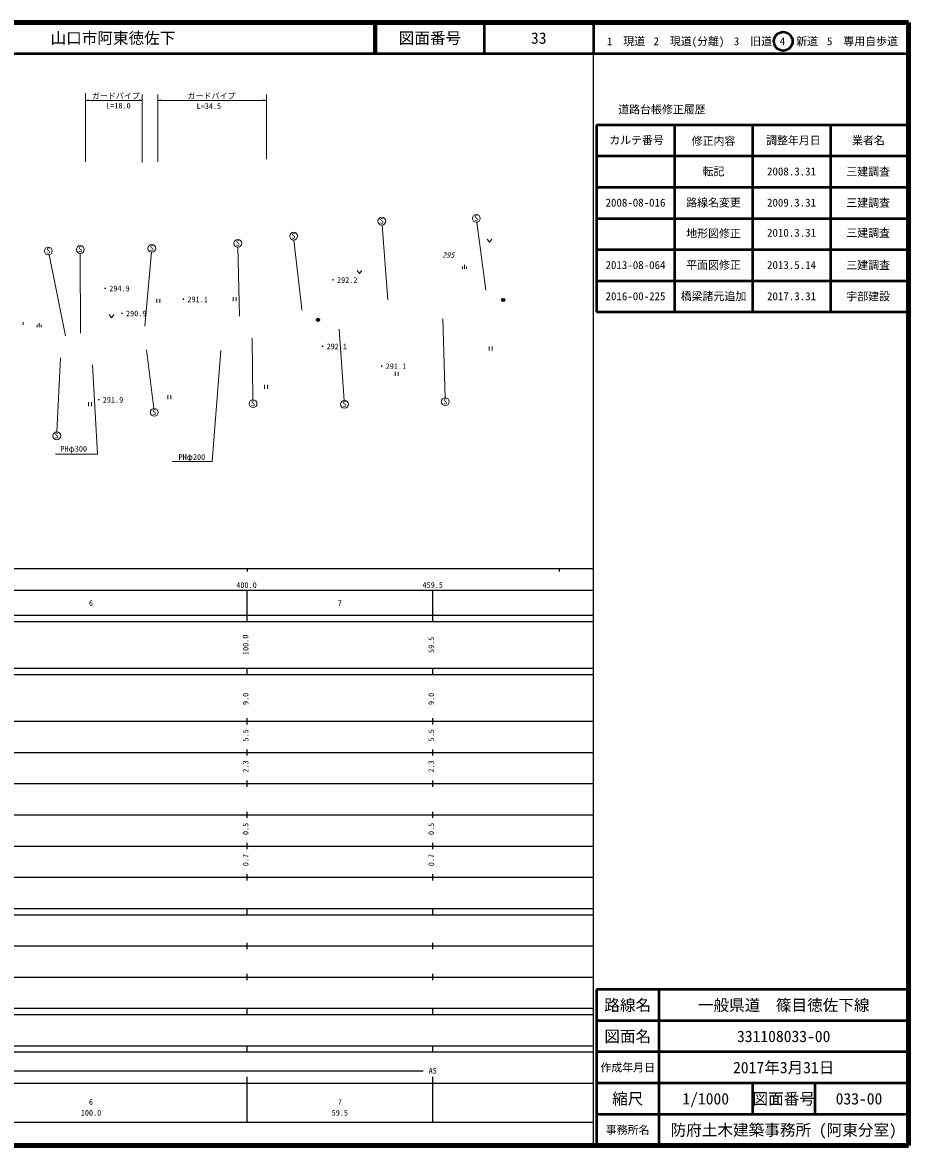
# Model space of a CAD drawing. Units: millimetres, scale not verified. Extents: x 40000 to 680000, y 20000 to 380000.
# Drawn here: x 396032 to 680000, y 20000 to 380000 of the extents above; entities that cross this region are included whole.
import ezdxf
from ezdxf.enums import TextEntityAlignment as Align

# ---------------------------------------------------------------- set-up
doc = ezdxf.new("R2010")
doc.units = ezdxf.units.MM
doc.header["$LTSCALE"] = 1000
doc.header["$PDMODE"] = 32
doc.header["$PDSIZE"] = 500
for name, color, linetype, lineweight in [('M-BGD', 7, 'Continuous', 13), ('M-BMK-SRVR', 3, 'Continuous', 25), ('M-STR-HTXT', 7, 'Continuous', 13), ('M-TTL', 2, 'Continuous', 140), ('M-TTL-BAND', 7, 'Continuous', 25), ('M-TTL-FRAM', 2, 'Continuous', 50), ('M-TTL-LINE', 7, 'Continuous', 50)]:
    doc.layers.add(name, color=color, linetype=linetype, lineweight=lineweight)
doc.layers.add('M-TTL-TXT', color=7, linetype='Continuous')
doc.styles.add('ＭＳ ゴシック', font='')
doc.styles.get('ＭＳ ゴシック').set_extended_font_data('MS Gothic')

msp = doc.modelspace()

# ---------------------------------------------------------------- linework, layer by layer
at = {"layer": 'M-BGD'}
for p, q in [((513131, 291073), (511268, 315075)), ((544548, 294185), (541609, 315963)), ((485489, 289083), (483042, 310260)), ((544975, 310564), (545710, 309584)), ((545710, 309584), (546445, 310564)), ((435206, 282626), (437349, 306340)), ((465579, 285889), (465052, 307958)), ((409776, 279560), (404553, 305537)), ((414653, 280424), (414534, 305955)), ((503285, 300476), (504020, 299496)), ((504020, 299496), (504755, 300476)), ((537096, 301054), (537096, 301804)), ((537721, 301054), (537721, 302304)), ((538346, 301054), (538346, 301804)), ((463548, 291945), (463548, 290645)), ((464523, 290645), (464523, 291945)), ((439110, 291412), (439110, 290112)), ((440085, 290112), (440085, 291412)), ((485589, 287785), (485489, 289083)), ((423814, 286344), (424549, 285364)), ((424549, 285364), (425284, 286344)), ((530712, 285007), (531458, 259688)), ((396299, 283128), (396299, 283878)), ((400793, 282372), (400793, 283122)), ((401418, 282372), (401418, 283622)), ((402043, 282372), (402043, 283122)), ((497544, 281683), (499119, 258855)), ((469685, 278784), (469894, 259046)), ((435805, 275078), (438090, 256260)), ((545634, 276145), (545634, 274845)), ((546609, 274845), (546609, 276145)), ((408226, 272468), (407075, 248745)), ((515510, 268059), (515510, 266759)), ((516485, 266759), (516485, 268059)), ((473592, 263817), (473592, 262517)), ((474567, 262517), (474567, 263817)), ((442642, 260506), (442642, 259206)), ((443617, 259206), (443617, 260506)), ((417227, 258284), (417227, 256984)), ((418202, 256984), (418202, 258284))]:
    msp.add_line(p, q, dxfattribs=at)
for centre in [(511200, 316323), (541468, 317205), (465053, 309208), (482925, 311504), (404329, 306766), (414559, 307204), (437497, 307581), (531525, 258440), (438266, 255023), (469938, 257796), (499233, 257610), (407026, 247496)]:
    msp.add_circle(centre, 1250, dxfattribs=at)
at = {"layer": 'M-BMK-SRVR'}
for centre in [(550085, 291061), (490763, 284672)]:
    msp.add_circle(centre, 500, dxfattribs=at)
for p in [(550085, 291061), (490763, 284672)]:
    msp.add_point(p, dxfattribs=at)
at = {"layer": 'M-STR-HTXT'}
for p, q in [((416229, 335350), (416229, 357356)), ((434424, 335116), (434424, 356956)), ((439423, 335350), (439423, 356956)), ((474213, 336183), (474213, 356956)), ((416229, 354955), (417229, 355205)), ((416229, 354955), (434424, 354955)), ((434424, 354955), (433424, 355205)), ((439423, 354955), (440423, 355205)), ((439423, 354955), (474213, 354955)), ((474213, 354955), (473213, 355205)), ((459596, 274881), (456798, 239217)), ((418528, 270295), (420037, 241631)), ((420037, 241631), (406596, 241641)), ((456798, 239217), (443978, 239265))]:
    msp.add_line(p, q, dxfattribs=at)
at = {"layer": 'M-TTL'}
for p, q in [((680000, 380000), (40000, 380000)), ((680000, 20000), (680000, 380000)), ((40000, 20000), (680000, 20000))]:
    msp.add_line(p, q, dxfattribs=at)
at = {"layer": 'M-TTL-BAND'}
for p, q in [((579000, 20000), (579000, 370000)), ((40000, 205000), (579000, 205000)), ((468000, 205000), (468000, 204000)), ((568000, 205000), (568000, 204000)), ((68000, 198000), (579000, 198000)), ((468000, 188000), (468000, 198000)), ((527500, 188000), (527500, 198000)), ((40000, 190000), (579000, 190000)), ((40000, 188000), (579000, 188000)), ((40000, 173000), (579000, 173000)), ((468000, 171000), (468000, 173000)), ((527500, 171000), (527500, 173000)), ((40000, 171000), (579000, 171000)), ((40000, 156000), (579000, 156000)), ((468000, 155000), (468000, 157000)), ((527500, 155000), (527500, 157000)), ((46000, 146000), (579000, 146000)), ((468000, 145000), (468000, 147000)), ((527500, 145000), (527500, 147000)), ((468000, 135000), (468000, 137000)), ((527500, 135000), (527500, 137000)), ((52000, 136000), (579000, 136000)), ((46000, 126000), (579000, 126000)), ((468000, 125000), (468000, 127000)), ((527500, 125000), (527500, 127000)), ((52000, 116000), (579000, 116000)), ((468000, 115000), (468000, 117000)), ((527500, 115000), (527500, 117000)), ((46000, 106000), (579000, 106000)), ((468000, 105000), (468000, 107000)), ((527500, 105000), (527500, 107000)), ((40000, 96000), (579000, 96000)), ((40000, 94000), (579000, 94000)), ((468000, 94000), (468000, 96000)), ((527500, 94000), (527500, 96000)), ((49000, 84000), (579000, 84000)), ((468000, 83000), (468000, 85000)), ((527500, 83000), (527500, 85000)), ((40000, 74000), (579000, 74000)), ((468000, 73000), (468000, 75000)), ((527500, 73000), (527500, 75000)), ((40000, 64000), (579000, 64000)), ((40000, 62000), (579000, 62000)), ((468000, 62000), (468000, 64000)), ((527500, 62000), (527500, 64000)), ((40000, 52000), (579000, 52000)), ((468000, 50000), (468000, 52000)), ((527500, 50000), (527500, 52000)), ((40000, 50000), (579000, 50000)), ((71000, 44000), (524500, 44000)), ((40000, 40000), (579000, 40000)), ((468000, 27500), (468000, 42000)), ((527500, 27500), (527500, 42000)), ((68000, 27500), (579000, 27500))]:
    msp.add_line(p, q, dxfattribs=at)
at = {"layer": 'M-TTL-FRAM'}
for p, q in [((580000, 347197), (580000, 287197)), ((580000, 347197), (680000, 347197)), ((580000, 287197), (680000, 287197)), ((680000, 70000), (580000, 70000)), ((580000, 70000), (580000, 20000))]:
    msp.add_line(p, q, dxfattribs=at)
at = {"layer": 'M-TTL-LINE'}
for p, q in [((508747, 380000), (508747, 370000)), ((509247, 380000), (509247, 370000)), ((543997, 380000), (543997, 370000)), ((579000, 380000), (579000, 370000)), ((40000, 370000), (680000, 370000)), ((605000, 347197), (605000, 287197)), ((630000, 347197), (630000, 287197)), ((655000, 347197), (655000, 287197)), ((580000, 337197), (680000, 337197)), ((580000, 327197), (680000, 327197)), ((580000, 317197), (680000, 317197)), ((580000, 307197), (680000, 307197)), ((580000, 297197), (680000, 297197)), ((600000, 70000), (600000, 20000)), ((680000, 60000), (580000, 60000)), ((680000, 50000), (580000, 50000)), ((680000, 40000), (580000, 40000)), ((630000, 40000), (630000, 30000)), ((650000, 40000), (650000, 30000)), ((680000, 30000), (580000, 30000))]:
    msp.add_line(p, q, dxfattribs=at)
msp.add_circle((639841, 373958), 3000, dxfattribs=at)

# ---------------------------------------------------------------- texts
at = {"layer": 'M-BGD', "style": 'ＭＳ ゴシック'}
for s, p in [('S', (510521, 314949)), ('S', (540789, 315831)), ('S', (464375, 307834)), ('S', (482246, 310131)), ('S', (403651, 305393)), ('S', (413881, 305831)), ('S', (436819, 306207)), ('・294.9', (421274, 293254)), ('・292.2', (494272, 295979)), ('・291.1', (446338, 289784)), ('・290.9', (426660, 285252)), ('・292.1', (490928, 274688)), ('・291.1', (509876, 268329)), ('・291.9', (419198, 257563)), ('S', (530847, 257067)), ('S', (437588, 253649)), ('S', (469259, 256423)), ('S', (498555, 256237)), ('S', (406347, 246122))]:
    msp.add_text(s, height=1833, dxfattribs=at).set_placement(p, align=Align.BOTTOM_LEFT)
at = {"layer": 'M-BGD', "style": 'ＭＳ ゴシック', "oblique": 15}
msp.add_text('295', height=1833, dxfattribs=at).set_placement((530505, 304008), align=Align.BOTTOM_LEFT)
at = {"layer": 'M-STR-HTXT', "style": 'ＭＳ ゴシック'}
for s, p in [('ガードパイプ', (418247, 354955)), ('ガードパイプ', (448905, 354955)), ('L=18.0', (422864, 351871)), ('L=34.5', (451838, 351738)), ('PHφ300', (408187, 241853)), ('PHφ200', (446054, 239237))]:
    msp.add_text(s, height=1833, dxfattribs=at).set_placement(p, align=Align.BOTTOM_LEFT)
at = {"layer": 'M-TTL-BAND', "style": 'ＭＳ ゴシック'}
for s, p in [('400.0', (467844, 198195)), ('459.5', (527500, 198195)), ('6', (418000, 192405)), ('7', (497750, 192405)), ('AS', (527500, 42500)), ('6', (418000, 32523)), ('7', (497750, 32523)), ('100.0', (418000, 29033)), ('59.5', (497750, 29033))]:
    msp.add_text(s, height=1833, dxfattribs=at).set_placement(p, align=Align.BOTTOM_CENTER)
for s, p in [('100.0', (469000, 180500)), ('59.5', (528500, 180500)), ('9.0', (469000, 163174)), ('9.0', (528500, 163174)), ('5.5', (469000, 151500)), ('5.5', (528500, 151500)), ('2.3', (469000, 141500)), ('2.3', (528500, 141500)), ('0.5', (469000, 121500)), ('0.5', (528500, 121500)), ('0.7', (469000, 111500)), ('0.7', (528500, 111500))]:
    msp.add_text(s, height=1833, rotation=90, dxfattribs=at).set_placement(p, align=Align.BOTTOM_CENTER)
at = {"layer": 'M-TTL-TXT', "style": 'ＭＳ ゴシック'}
msp.add_text('山口市阿東徳佐下', height=3666, dxfattribs=at).set_placement((405024, 375000), align=Align.MIDDLE_LEFT)
for s, height, p in [('図面番号', 3666, (526622, 375000)), ('33', 3666, (561497, 375000)), ('1\u3000現道', 2566, (589448, 373958)), ('2\u3000現道(分離)', 2566, (609619, 373958)), ('3\u3000旧道', 2566, (630121, 373958)), ('4\u3000新道', 2566, (644824, 373958)), ('5\u3000専用自歩道', 2566, (665228, 373958)), ('道路台帳修正履歴', 2566, (600968, 352113)), ('カルテ番号', 2566, (592839, 342277)), ('修正内容', 2566, (617509, 342023)), ('調整年月日', 2566, (643089, 342197)), ('業者名', 2566, (667134, 342197)), ('転記', 2566, (617500, 332245)), ('2008.3.31', 2566, (642500, 332245)), ('三建調査', 2566, (667077, 332189)), ('2008-08-016', 2566, (592500, 322245)), ('路線名変更', 2566, (617500, 322245)), ('2009.3.31', 2566, (642500, 322245)), ('三建調査', 2566, (667077, 322189)), ('地形図修正', 2566, (617500, 312367)), ('2010.3.31', 2566, (642500, 312600)), ('三建調査', 2566, (667077, 312543)), ('2013-08-064', 2566, (592500, 302245)), ('平面図修正', 2566, (617500, 302245)), ('2013.5.14', 2566, (642500, 302245)), ('三建調査', 2566, (667077, 302189)), ('2016-00-225', 2566, (592500, 292245)), ('橋梁諸元追加', 2566, (617500, 292245)), ('2017.3.31', 2566, (642500, 292245)), ('宇部建設', 2566, (667077, 292189)), ('路線名', 3666, (590000, 65000)), ('路線名', 3666, (590000, 65000)), ('一般県道\u3000篠目徳佐下線', 3666, (640000, 65000)), ('図面名', 3666, (590000, 55000)), ('図面名', 3666, (590000, 55000)), ('331108033-00', 3666, (640000, 55000)), ('2017年3月31日', 3666, (640000, 45000)), ('作成年月日', 2566, (590000, 45000)), ('作成年月日', 2566, (590000, 45000)), ('縮尺', 3666, (590000, 35000)), ('縮尺', 3666, (590000, 35000)), ('1/1000', 3666, (615000, 35000)), ('図面番号', 3666, (640000, 35000)), ('図面番号', 3666, (640000, 35000)), ('033-00', 3666, (664125, 35000)), ('事務所名', 2566, (590000, 25000)), ('事務所名', 2566, (590000, 25000)), ('防府土木建築事務所 (阿東分室)', 3666, (640000, 25000))]:
    msp.add_text(s, height=height, dxfattribs=at).set_placement(p, align=Align.MIDDLE_CENTER)

doc.saveas('drawing.dxf')
